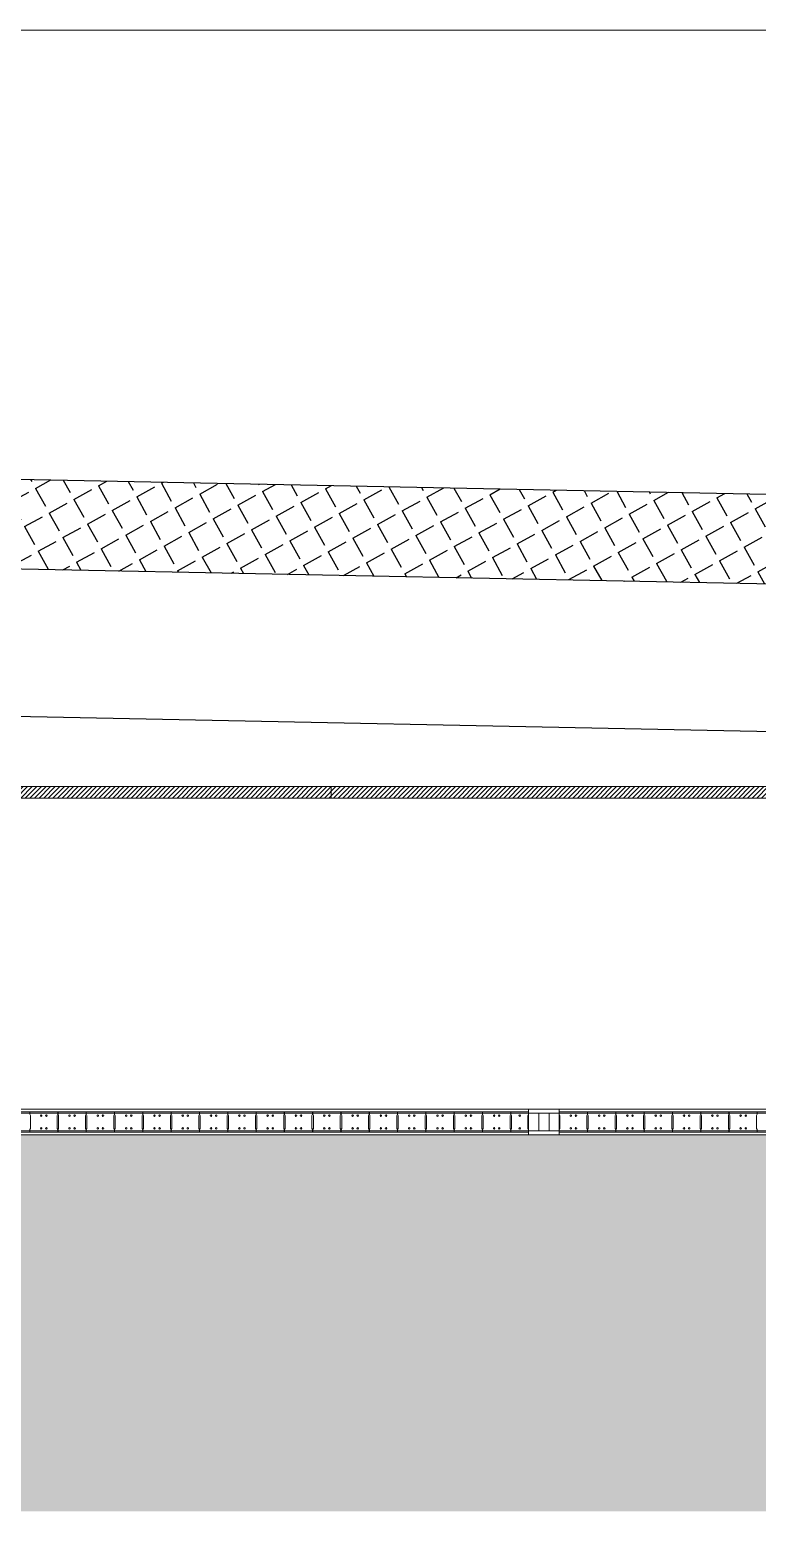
# Model space of a CAD drawing. Header units: millimetres. Extents: x -223101 to 128452, y -22249 to 35606.
# Drawn here: x 27172 to 55582, y -22249 to 35606 of the extents above; entities that cross this region are included whole.
import ezdxf

# ---------------------------------------------------------------- set-up
doc = ezdxf.new("R2010")
doc.units = ezdxf.units.MM
for name, color, linetype in [('0-MEP VIA HE', 4, 'Continuous'), ('0.BR.MEP DUONG TK', 3, 'Continuous'), ('00-HATCH VIA HE', 31, 'Continuous'), ('Mau1', 1, 'Continuous')]:
    doc.layers.add(name, color=color, linetype=linetype)
for name, color, linetype, lineweight in [('1', 1, 'Continuous', 18), ('2.Crash Barrier', 4, 'Continuous', 15), ('ARC_HATCH', 8, 'Continuous', 0), ('EXPANSION JOINT', 3, 'Continuous', 18), ('L1-DRAINAGE-LONG_DITCH', 12, 'Continuous', 9), ('TAN CANG-profile- REVISE1$0$8', 17, 'Continuous', 0), ('trench cover', 74, 'Continuous', 0)]:
    doc.layers.add(name, color=color, linetype=linetype, lineweight=lineweight)

# ---------------------------------------------------------------- blocks, each defined once
blk = doc.blocks.new('trench thủ đức')
at = {"ltscale": 0.5}
for p, q in [((136599.8576552868, -6544.292796142399), (135399.8576571941, -6544.309985585511)), ((136599.8576552868, -6544.292796142399), (135399.8576571941, -6544.309985585511)), ((135399.8576571941, -6544.309985585511), (135399.8719816208, -7544.309986062348)), ((135399.8576571941, -6544.309985585511), (135399.8719816208, -7544.309986062348)), ((136599.8598034382, -6694.292795784771), (135399.859805584, -6694.309985943139)), ((136599.8598034382, -6694.292795784771), (135399.859805584, -6694.309985943139)), ((136599.8576567173, -6544.292794473469), (136599.8598058224, -6694.292795367539)), ((136599.8576567173, -6544.292794473469), (136599.8598058224, -6694.292795367539)), ((136599.8598058224, -6694.292795367539), (136599.8698329926, -7394.292794711888)), ((136599.8598058224, -6694.292795367539), (136599.8698329926, -7394.292794711888)), ((136599.8698329926, -7394.292794711888), (135399.8698313236, -7394.309985108674)), ((136599.8698329926, -7394.292794711888), (135399.8698313236, -7394.309985108674)), ((136599.8698329926, -7394.292794711888), (136599.8719818592, -7544.292794950306)), ((136599.8698329926, -7394.292794711888), (136599.8719818592, -7544.292794950306)), ((136599.8719818592, -7544.292794950306), (135399.8719828129, -7544.309986241162)), ((136599.8719818592, -7544.292794950306), (135399.8719828129, -7544.309986241162))]:
    blk.add_line(p, q, dxfattribs=at)
at = {"layer": '1', "ltscale": 0.5}
for p, q in [((135799.8598034382, -6694.304255016148), (135799.8698337078, -7394.304255612195)), ((135799.8598034382, -6694.304255016148), (135799.8698337078, -7394.304255612195)), ((136199.8598053455, -6694.298525579274), (136199.8698308468, -7394.298525460064)), ((136199.8598053455, -6694.298525579274), (136199.8698308468, -7394.298525460064))]:
    blk.add_line(p, q, dxfattribs=at)
at = {"layer": 'L1-DRAINAGE-LONG_DITCH', "ltscale": 0.011, "flags": 128}
for points in [[(99349.85765910149, -6544.827941484749), (135399.8576557636, -6544.30987662822)], [(99349.85909724236, -6644.827940888703), (135399.8590934277, -6644.309876449406)], [(136599.8576562405, -6544.296124584973), (146674.8576557636, -6544.237485773861)], [(136599.8582398891, -6644.296124763787), (146674.8582394123, -6644.237485952675)], [(135399.8705432415, -7444.309985525906), (99349.87054872513, -7444.827941842377)], [(146674.870544672, -7444.148003406823), (136599.8705451488, -7444.29281116277)], [(135399.8719820976, -7544.309985645115), (99349.8719856739, -7544.827941842377)], [(146674.8719818592, -7544.148003287613), (136599.8719809055, -7544.292811580002)]]:
    blk.add_lwpolyline(points, dxfattribs=at)
at = {"layer": 'L1-DRAINAGE-LONG_DITCH', "ltscale": 2}
for points in [[(135399.8598029613, -6694.310002453625), (99349.85980772972, -6694.827942796052)], [(146674.8598029613, -6694.148003228009), (136599.8598058224, -6694.292812295258)], [(99349.869836092, -7394.827942915261), (135399.869833231, -7394.311525471509)], [(136573.4911587238, -7394.293172605336), (146674.8698294163, -7394.148003168404)]]:
    blk.add_lwpolyline(points, dxfattribs=at)
at = {"layer": 'trench cover'}
for points in [[(115924.8591663837, -6649.589746363461), (115924.8605334759, -6744.589746840298), (115949.8612513542, -6794.589387483895), (115949.8684365749, -7294.589387305081), (115924.8691551685, -7344.58974660188), (115924.870518446, -7439.589746184647), (117024.870518446, -7439.573938675225), (117024.869153738, -7344.573939152062), (116999.8684372902, -7294.574298210442), (116999.8612511158, -6794.574298210442), (117024.8605296612, -6744.573939092457), (117024.8591661453, -6649.573938496411)], [(117029.8591659069, -6649.573866792023), (117029.8605315685, -6744.573867149651), (117054.8612511158, -6794.573507733643), (117054.8684346676, -7294.57350743562), (117029.869155407, -7344.573867090046), (117029.8705189228, -7439.573866970837), (118129.8705203533, -7439.558059163392), (118129.8691546917, -7344.558059282601), (118104.8684353828, -7294.558418340981), (118104.8612487316, -6794.5584185794), (118129.8605325222, -6744.558059282601), (118129.8591682911, -6649.558059163392)], [(118134.8591663837, -6649.557987459004), (118134.8605306149, -6744.55798728019), (118159.861250639, -6794.557628102601), (118159.8684360981, -7294.557628102601), (118134.8691549301, -7344.557987101376), (118134.8705196381, -7439.557987220585), (119234.8705179691, -7439.542179293931), (119234.869153738, -7344.542179532349), (119209.8684370518, -7294.542538411915), (119209.8612511158, -6794.542538709939), (119234.8605320454, -6744.542179651558), (119234.8591682911, -6649.542179591954)], [(119239.8591649532, -6649.542107947171), (119239.8605310917, -6744.542107768357), (119264.861250639, -6794.541748590767), (119264.8684360981, -7294.541748531163), (119239.8691556454, -7344.542107589543), (119239.870518446, -7439.542107589543), (120339.8705189228, -7439.526299364865), (120339.8691542149, -7344.526299901307), (120314.8684360981, -7294.52665925771), (120314.8612508774, -6794.526659138501), (120339.8605315685, -6744.526300080121), (120339.8591647148, -6649.526299901307)], [(120344.8591651917, -6649.526227481663), (120344.8605320454, -6744.52622807771), (120369.861250639, -6794.525868780911), (120369.8684363365, -7294.525868482888), (120344.8691556454, -7344.52622807771), (120344.8705203533, -7439.526227898896), (121444.8705205917, -7439.51042021066), (121444.8691534996, -7344.510419733822), (121419.8684360981, -7294.510779686272), (121419.8612504005, -6794.510779567063), (121444.8605322838, -6744.51042009145), (121444.8591654301, -6649.51042021066)], [(121449.8591659069, -6649.510348446667), (121449.8605322838, -6744.510348267853), (121474.8612487316, -6794.509988673031), (121474.8684368134, -7294.509989209473), (121449.8691532612, -7344.510348089039), (121449.8705201149, -7439.510348327458), (122549.8705198765, -7439.494540579617), (122549.8691534996, -7344.494540341198), (122524.8684358597, -7294.494899757206), (122524.8612482548, -6794.494899578393), (122549.8605322838, -6744.494540520012), (122549.8591678143, -6649.494540818036)], [(122554.8591647148, -6649.494468517601), (122554.8605310917, -6744.494468398392), (122579.8612501621, -6794.494109638035), (122579.8684368134, -7294.494109578431), (122554.8691549301, -7344.494468398392), (122554.8705179691, -7439.494468100369), (123654.8705193996, -7439.478660769761), (123654.8691544533, -7344.478661008179), (123629.8684346676, -7294.479020126164), (123629.861250639, -6794.479020006955), (123654.8605318069, -6744.478660948575), (123654.8591678143, -6649.478661067784)], [(123659.8591649532, -6649.478588350117), (123659.8605315685, -6744.478589244187), (123684.8612518311, -6794.478229887784), (123684.8684370518, -7294.478229768574), (123659.8691551685, -7344.478589124978), (123659.8705191612, -7439.478589184582), (124759.8705203533, -7439.462781138718), (124759.8691523075, -7344.462781079113), (124734.8684356213, -7294.463140793145), (124734.8612504005, -6794.463140673935), (124759.8605310917, -6744.462781377137), (124759.8591659069, -6649.462780959904)], [(124764.8591654301, -6649.46270955354), (124764.8605318069, -6744.462709255517), (124789.8612499237, -6794.462350018322), (124789.8684341908, -7294.462349839509), (124764.869155407, -7344.462709493935), (124764.8705179691, -7439.46270955354), (125864.8705186844, -7439.446901805699), (125864.869153738, -7344.446901388466), (125839.8684337139, -7294.447260268033), (125839.8612477779, -6794.447260804474), (125864.8605320454, -6744.446901388466), (125864.8591663837, -6649.446901746094)], [(125869.859164238, -6649.446829922497), (125869.860530138, -6744.446829505265), (125894.8612496853, -6794.446470744908), (125894.8684365749, -7294.446470506489), (125869.8691513538, -7344.446829803288), (125869.8705189228, -7439.446829684079), (126969.8705205917, -7439.431021995842), (126969.8691527843, -7344.431022055447), (126944.8684337139, -7294.431381113827), (126944.86124897, -6794.431380994618), (126969.8605315685, -6744.431022174656), (126969.8591663837, -6649.431022055447)], [(126974.8591654301, -6649.43094945699), (126974.8605325222, -6744.430950172246), (126999.8612513542, -6794.430591054261), (126999.8684365749, -7294.430590875447), (126974.8691513538, -7344.43095023185), (126974.8705174923, -7439.43095023185), (128074.870516777, -7439.415142126381), (128074.8691520691, -7344.415141887963), (128049.8684337139, -7294.415502019227), (128049.8612475395, -6794.415501780808), (128074.8605296612, -6744.415141947567), (128074.8591644764, -6649.4151423648)], [(128079.8591661453, -6649.415070183575), (128079.8605310917, -6744.415070600808), (128104.8612501621, -6794.4147111848), (128104.8684327602, -7294.414711423218), (128079.8691549301, -7344.415070600808), (128079.8705193996, -7439.415070421994), (129179.8705170155, -7439.399262793362), (129179.8691532612, -7344.399261660874), (129154.8684339523, -7294.399621672928), (129154.8612475395, -6794.399621911347), (129179.8605313301, -6744.399262733757), (129179.8591659069, -6649.399262793362)], [(129184.8591644764, -6649.399190373719), (129184.8605289459, -6744.399190969765), (129209.8612482548, -6794.398831315339), (129209.8684346676, -7294.398831494153), (129184.8691527843, -7344.399190850556), (129184.8705189228, -7439.399190969765), (130284.8705174923, -7439.383382983506), (130284.8691539764, -7344.383382983506), (130259.8684329987, -7294.383742041886), (130259.8612482548, -6794.383742339909), (130284.860530138, -6744.383383102715), (130284.8591659069, -6649.38338316232)], [(130289.8591637611, -6649.383311338723), (130289.8605306149, -6744.383311338723), (130314.8612508774, -6794.382952041924), (130314.8684341908, -7294.382951267064), (130289.8691523075, -7344.383311159909), (130289.870516777, -7439.383310742676), (131389.870518446, -7439.367503114045), (131389.8691511154, -7344.367503471673), (131364.8684325218, -7294.367862887681), (131364.8612496853, -6794.367862768471), (131389.8605287075, -6744.367503590882), (131389.8591663837, -6649.367503114045)], [(131394.8591654301, -6649.367431469262), (131394.8605325222, -6744.367431648076), (131419.8612480164, -6794.367072112858), (131419.8684351444, -7294.367071934044), (131394.8691542149, -7344.367431648076), (131394.8705179691, -7439.367431469262), (132494.8705193996, -7439.351623781025), (132494.8691523075, -7344.35162306577), (132469.8684344292, -7294.351982839406), (132469.8612499237, -6794.351982958615), (132494.860530138, -6744.351623304188), (132494.8591654301, -6649.351623900235)], [(132499.8591654301, -6649.351551957428), (132499.8605296612, -6744.351551659405), (132524.8612487316, -6794.351192362607), (132524.8684332371, -7294.35119254142), (132499.869150877, -7344.351551599801), (132499.8705170155, -7439.351552076638), (133599.8705165386, -7439.335743911564), (133599.8691513538, -7344.335744269192), (133574.8684337139, -7294.336102969944), (133574.8612473011, -6794.336103089154), (133599.8605277538, -6744.335744030774), (133599.8591654301, -6649.335744269192)], [(133604.8591639996, -6649.335672445595), (133604.8605282307, -6744.335671849549), (133629.8612496853, -6794.335312910378), (133629.8684339523, -7294.335313029587), (133604.8691544533, -7344.335672326386), (133604.8705174923, -7439.335671491921), (134704.8705179691, -7439.319864101708), (134704.8691532612, -7344.319864399731), (134679.8684325218, -7294.320223338902), (134679.8612487316, -6794.320223577321), (134704.8605287075, -6744.319864399731), (134704.8591654301, -6649.319864459336)], [(134709.8591659069, -6649.319792099297), (134709.8605315685, -6744.319792695343), (134734.8612473011, -6794.319432802498), (134734.8684322834, -7294.319432981312), (134709.8691532612, -7344.319792695343), (134709.8705165386, -7439.319792814553), (135399.8705124855, -7439.309857971966), (135399.8691461086, -7344.309858269989), (135374.8684260845, -7294.310217387974), (135374.8612420559, -6794.310216613114), (135399.8605241776, -6744.309858031571), (135399.8591573238, -6649.309858091176)], [(136599.8591616154, -6649.296124525368), (136599.8597135544, -6744.296125121415), (136624.860004425, -6794.295979507267), (136624.8629148006, -7294.295979507267), (136599.8632059097, -7344.296124942601), (136599.8637588024, -7439.296125121415), (137699.8637580872, -7439.289722509682), (137699.8632071018, -7344.289722926915), (137674.8629164696, -7294.289868362248), (137674.8600046635, -6794.289868183434), (137699.8597121239, -6744.289722628891), (137699.8591623306, -6649.289722748101)], [(137704.8591618538, -6649.289693780243), (137704.8597149849, -6744.289693720639), (137729.8600029945, -6794.289548404515), (137729.8629128933, -7294.289547868073), (137704.8632068634, -7344.289693720639), (137704.8637602329, -7439.289693780243), (138804.8637573719, -7439.283291466534), (138804.8632049561, -7344.283291049302), (138779.8629152775, -7294.283436961472), (138779.8600037098, -6794.283436007798), (138804.8597152233, -6744.283291347325), (138804.8591592312, -6649.283291228116)], [(138809.8591587543, -6649.28326202184), (138809.859713316, -6744.283262141049), (138834.8600027561, -6794.283116288483), (138834.8629126549, -7294.283116407692), (138809.8632047176, -7344.28326202184), (138809.8637583256, -7439.283262617886), (139909.8637604713, -7439.276860065758), (139909.8632071018, -7344.276860006154), (139884.8629152775, -7294.277005560696), (139884.8600051403, -6794.277005679905), (139909.8597118855, -6744.276860363781), (139909.8591585159, -6649.276860304177)], [(139914.8591611385, -6649.276831157506), (139914.859711647, -6744.276831038296), (139939.8600058556, -6794.276685483754), (139939.8629128933, -7294.276685006917), (139914.863203764, -7344.276830680668), (139914.8637573719, -7439.276831157506), (141014.8637566566, -7439.270428724587), (141014.8632047176, -7344.270428366959), (140989.8629143238, -7294.270574100316), (140989.8600046635, -6794.270574219525), (141014.859713316, -6744.270428664982), (141014.8591592312, -6649.270428366959)], [(141019.8591620922, -6649.283262319863), (141019.8597137928, -6744.283262260258), (141044.860006094, -6794.283116944134), (141044.8629143238, -7294.283116705716), (141019.8632042408, -7344.283261723816), (141019.8637583256, -7439.28326202184), (142119.8637571335, -7439.276859648526), (142119.8632073402, -7344.276860125363), (142094.8629133701, -7294.277005441487), (142094.8600046635, -6794.277005381882), (142119.8597123623, -6744.276860125363), (142119.8591585159, -6649.276860482991)], [(142124.8591620922, -6649.276830740273), (142124.859713316, -6744.276831157506), (142149.8600022793, -6794.276685662568), (142149.862913847, -7294.276685245335), (142124.8632061481, -7344.276830859482), (142124.8637602329, -7439.276830978692), (143224.8637583256, -7439.270428366959), (143224.8632073402, -7344.270428724587), (143199.8629128933, -7294.270573981106), (143199.8600058556, -6794.270574040711), (143224.8597128391, -6744.270428366959), (143224.8591611385, -6649.270428426564)], [(143229.8591601849, -6649.276831157506), (143229.859713316, -6744.276830799878), (143254.860003233, -6794.276684887707), (143254.8629148006, -7294.276685483754), (143229.8632042408, -7344.276830561459), (143229.8637590408, -7439.276830621064), (144329.8637597561, -7439.270428724587), (144329.8632056713, -7344.270428605378), (144304.8629136086, -7294.270574457943), (144304.8600041866, -6794.270573921502), (144329.8597128391, -6744.270428664982), (144329.8591616154, -6649.270428426564)]]:
    blk.add_lwpolyline(points, close=True, dxfattribs=at)
for centre in [(116374.8612520695, -6794.583279855549), (116574.8612511158, -6794.580405779183), (117479.8612520695, -6794.567400164902), (117679.8612496853, -6794.564526028931), (118584.8612520695, -6794.551520474255), (118784.8612492085, -6794.548645861447), (119689.8612520695, -6794.535640843213), (119889.8612513542, -6794.532766647637), (120794.8612515926, -6794.519761331379), (120994.8612508774, -6794.516887076199), (121899.8612499237, -6794.503881461918), (122099.8612511158, -6794.501007683575), (123004.8612496853, -6794.488001890481), (123204.8612482548, -6794.485127516091), (124109.8612492085, -6794.472121722996), (124309.8612508774, -6794.469248183072), (125214.8612501621, -6794.456242330372), (125414.8612494469, -6794.453368134797), (126319.8612492085, -6794.440363354981), (126519.8612496853, -6794.43748832494), (127424.8612492085, -6794.42448348552), (127624.8612480164, -6794.42160923034), (128529.8612480164, -6794.408603139222), (128729.8612475395, -6794.405729778111), (129634.8612482548, -6794.39272416383), (129834.8612480164, -6794.389849372208), (130739.8612508774, -6794.376844532788), (130939.8612501621, -6794.373970098794), (131844.8612482548, -6794.360964246094), (132044.8612487316, -6794.358090765774), (132949.8612492085, -6794.345085211098), (133149.8612487316, -6794.342210538685), (134054.8612492085, -6794.329205580056), (134254.8612494469, -6794.326330907643), (135054.8705146313, -6794.313325710595), (137049.8600037098, -6794.293505735695), (137249.860006094, -6794.292342014611), (138154.8600046635, -6794.287074394524), (138354.8600027561, -6794.285910315812), (139259.8600027561, -6794.280642814934), (139459.8600046635, -6794.279479213059), (140364.8600037098, -6794.274211771786), (140564.8600046635, -6794.273047335446), (141469.860006094, -6794.280643232167), (141669.8600046635, -6794.279479332268), (142574.8600041866, -6794.274211533368), (142774.860006094, -6794.273047812283), (143679.8600046635, -6794.274212010205), (143879.860006094, -6794.27304751426), (116374.8684375286, -7294.583279795945), (116574.8684351444, -7294.580405719578), (117479.8684351444, -7294.567399807274), (117679.8684358597, -7294.564525790513), (118584.8684358597, -7294.551520295441), (118784.8684346676, -7294.548646278679), (119689.8684370518, -7294.535640843213), (119889.8684339523, -7294.532766290009), (120794.8684375286, -7294.51976121217), (120994.8684337139, -7294.516887076199), (121899.8684372902, -7294.503881521523), (122099.8684365749, -7294.501007087529), (123004.8684351444, -7294.488001950085), (123204.8684332371, -7294.485127873719), (124109.8684370518, -7294.472122319043), (124309.868434906, -7294.46924764663), (125214.8684332371, -7294.456242449582), (125414.8684358597, -7294.45336843282), (126319.8684365749, -7294.440363056958), (126519.8684339523, -7294.437488742173), (127424.8684365749, -7294.424483366311), (127624.8684337139, -7294.421609349549), (128529.8684339523, -7294.408603258431), (128729.8684337139, -7294.405729003251), (129634.8684363365, -7294.392724044621), (129834.8684332371, -7294.389849431813), (130739.8684360981, -7294.376844473183), (130939.8684329987, -7294.373970158398), (131844.8684346676, -7294.360964544117), (132044.8684322834, -7294.35809058696), (132949.8684346676, -7294.345085151494), (133149.8684337139, -7294.34221059829), (134054.8684346676, -7294.329205520451), (134254.8684322834, -7294.326331205666), (135054.8776991367, -7294.313325949013), (137049.8629148006, -7294.293506093323), (137249.8629157543, -7294.292341597378), (138154.8629162312, -7294.287074632943), (138354.8629126549, -7294.285910196602), (139259.8629148006, -7294.280643112957), (139459.8629133701, -7294.27947909385), (140364.8629133701, -7294.274211473763), (140564.8629148006, -7294.273047931492), (141469.8629148006, -7294.280643172562), (141669.8629128933, -7294.279478795826), (142574.8629131317, -7294.274211235344), (142774.8629148006, -7294.273047931492), (143679.8629126549, -7294.274211592972), (143879.8629159927, -7294.273047812283)]:
    blk.add_circle(centre, 29.99999999999994, dxfattribs=at)

msp = doc.modelspace()

# ---------------------------------------------------------------- hatches: boundary and pattern name
at = {"layer": '00-HATCH VIA HE'}
h = msp.add_hatch(dxfattribs=at)
h.set_pattern_fill('ANGLE', color=256, scale=4000, angle=-61.05070507019997, style=0)
h.set_pattern_definition([(298.9492949298, (-1345745049.413792, -45576618.29155938), (962.5532474456077, 532.4389597239434), [799.9999999999999, -299.9999999999999]), (28.94929492979998, (-1345745049.413792, -45576618.29155938), (-532.4389597239434, 962.5532474456074), [800, -299.9999999999999])])
h.paths.add_polyline_path([(76436.39210408239, 13551.4646111787, 0.3275382218940556), (81275.1277645746, 16955.37959710276), (19537.12665144226, 18190.27210380672, 0.3275382216918188), (24235.87528998265, 14595.58696801713)])
at = {"layer": 'ARC_HATCH', "ltscale": 0.8}
h = msp.add_hatch(dxfattribs=at)
h.set_pattern_fill('ANSI31', color=256, scale=39.99999999999999, angle=-61.06045100000868)
h.set_pattern_definition([(45, (-68750.00000094308, -11126.97625148518), (-89.80256121069155, 89.8025612106915), [])])
edge = h.paths.add_edge_path()
edge.add_line((70400.0220810551, 6049.999999088817), (13940.3582334785, 6050.000013464363))
edge.add_line((13940.3582334785, 6050.000013464363), (13940.35823344381, 5599.999999015126))
edge.add_line((13940.35823344381, 5599.999999015126), (70400.0166322164, 5599.999999020132))
edge.add_arc((70400.01663209673, 4049.999998951884), 1550.000000068248, 14.955248455701906, 89.99999999557622, ccw=False)
edge.add_line((71897.51454437908, 4450.000002603978), (72327.16211901407, 4584.892766407691))
edge.add_arc((70400.02208051342, 4050.007165442134), 1999.992833515309, 15.5122120579573, 90.00015608593985)
at = {"layer": 'TAN CANG-profile- REVISE1$0$8'}
h = msp.add_hatch(dxfattribs=at)
h.set_pattern_fill('GRASS', color=256, scale=69.99999999999996, angle=-61.06045100000868)
h.set_pattern_definition([(90, (-68749.99999894237, 249297.8143142943), (-1257.2358568, 1257.235856799999), [333.3749999999998, -2181.096713599999]), (45, (-68749.99999894237, 249297.8143142943), (-1257.235856949681, 1257.235856949681), [333.3749999999997, -1444.624999999998]), (135, (-68749.99999894237, 249297.8143142943), (-1257.235856949681, -1257.235856949681), [333.3749999999999, -1444.624999999999])])
h.paths.add_polyline_path([(9582.210082958336, -9609.04084289237), (9581.942400260246, -8049.891025039833), (9581.942399949417, -8048.910782068269), (9582.210082532023, -9608.060599711956)], flags=16)
edge = h.paths.add_edge_path(flags=16)
edge.add_arc((-62772.1654053455, -13395.44649859029), 457.7904711896107, 35.00000001340073, 144.9999999770538)
edge.add_arc((-63522.16540557554, -13395.44649855723), 457.7904709457905, 35.00000000198852, 144.9999999770538)
edge.add_arc((-64272.16540525097, -13395.44649903476), 457.7904710195357, 35.00000008892122, 144.9999999380741)
edge.add_arc((-65022.16540530801, -13395.44649931462), 457.7904714703035, 35.00000006827929, 144.9999999188712)
edge.add_arc((-65772.16540548031, -13395.44649938587), 457.790471251065, 35.00000008584463, 144.9999998990944)
edge.add_arc((-66522.16540555947, -13395.44649913313), 457.7904714457218, 35.00000003930171, 144.9999999252722)
edge.add_arc((-67272.16540562513, -13395.44649791927), 457.7904704335684, 34.99999995018653, 145.0000000090587)
edge.add_arc((-68022.16540505632, -13395.44649785315), 457.79047045815, 34.99999997916411, 145.000000087592)
edge.add_arc((-68772.16540524235, -13395.4464988854), 457.7904709826631, 35.00000004545487, 144.9999999252722)
edge.add_arc((-69522.16540520603, -13395.44649884128), 457.7904710072448, 35.00000007443242, 144.9999999444751)
edge.add_arc((-70272.16540484584, -13395.44649889041), 457.790470994954, 35.00000005994366, 144.9999999578509)
edge.add_arc((-71022.16540520487, -13395.44649960962), 457.7904717387055, 35.00000010866906, 144.9999998670895)
edge.add_arc((-71772.16540524841, -13395.44649892859), 457.7904710072448, 35.00000007443242, 144.9999999706528)
edge.add_arc((-71831.58522182063, -13583.56387859432), 550.197256988907, 125.0000001812105, 234.9999997965789)
edge.add_arc((-71884.58757880807, -14409.25908536569), 457.7904706896794, 124.9999999760875, 235.0000000291224)
edge.add_arc((-71884.58757778665, -15159.25908528536), 457.7904710195357, 125.0000000889212, 234.9999999380741)
edge.add_arc((-71884.58757842111, -15909.25908516685), 457.7904708300258, 125.0000000035268, 235.0000000291224)
edge.add_arc((-71848.23352927773, -16453.08503373375), 343.3110355949394, 150.5438045187122, 260.5438042389884)
edge.add_arc((-71529.63730605121, -16529.15315887122), 457.7904710072448, 215.0000000744324, 324.9999999054954)
edge.add_arc((-70779.63730652689, -16529.15315861336), 457.7904712756468, 215.0000001148222, 324.9999998990943)
edge.add_arc((-70029.63730635436, -16529.15315854212), 457.7904717018329, 215.0000000652026, 324.9999998734905)
edge.add_arc((-69279.63730640418, -16529.15315954736), 457.7904707388428, 215.0000000340426, 325.0000000096326)
edge.add_arc((-68529.63730634691, -16529.15315926739), 457.7904709703722, 215.000000030966, 324.9999999706528)
edge.add_arc((-67779.63730611687, -16529.15315930045), 457.7904709580814, 215.0000000164773, 324.9999999834548)
edge.add_arc((-67029.63730615319, -16529.15315934457), 457.7904709457905, 215.0000000019885, 324.9999999770538)
edge.add_arc((-66279.63730615366, -16529.1531589604), 457.7904712264833, 215.0000000568671, 324.9999999316731)
edge.add_arc((-65529.63730598113, -16529.15315888915), 457.7904712264833, 215.0000000568671, 324.9999998990943)
edge.add_arc((-64779.63730634155, -16529.15315884002), 457.7904712633559, 215.0000001003334, 324.9999999188711)
edge.add_arc((-64029.63730643515, -16529.15315877972), 457.7904712633559, 215.0000001003334, 324.9999999252722)
edge.add_arc((-63279.6373058235, -16529.15315901046), 457.7904714211401, 215.0000000103241, 324.9999999252722)
edge.add_arc((-62529.63730624143, -16529.15315885691), 457.7904710441174, 215.0000001178988, 324.9999999642519)
edge.add_arc((-61779.63730583817, -16529.15315920301), 457.7904709334996, 214.9999999874997, 324.999999950876)
edge.add_arc((-61093.98608679662, -16517.80673279532), 414.1722791135836, 221.4050185510077, 331.4050184445036)
edge.add_arc((-60992.91034038679, -16341.03577941621), 457.7904712264833, -54.99999994313293, 54.99999992527216)
edge.add_arc((-60992.91033981007, -15591.0357794303), 457.7904708300258, -54.9999999964732, 55.00000000294467)
edge.add_arc((-60992.91033906012, -14841.03577975731), 457.7904700862743, -55.0000000451986, 55.00000014577462)
edge.add_arc((-60992.91034084477, -14091.03577944264), 457.7904712019016, -54.9999999721105, 54.99999989938134)
edge.add_arc((-61017.91796177637, -13482.86104993371), 370.237551837182, -39.03519298349944, 70.96480698315466)
edge.add_arc((-61272.16540547565, -13395.44649857422), 457.7904709457905, 35.00000000198852, 144.9999999572771)
edge.add_arc((-62022.16540511523, -13395.44649862335), 457.7904709703722, 35.00000003096607, 144.9999999706528)
h.paths.add_polyline_path([(-181033.7198728618, -405.941416385991), (-180973.357038818, 826.1130989528028), (-178576.5578227319, 702.2037810798502), (-178634.3015943487, -458.7800865534809)])
h.paths.add_polyline_path([(-188122.6884418578, 1815.053821559704), (-181768.5935761539, 1815.053821559472), (-181768.5935766328, 38.35645730816759), (-188122.6884419195, 38.35645753913559)])
edge = h.paths.add_edge_path()
edge.add_line((-75471.36204096687, -7540.394745869562), (-80765.92998627992, -7540.394746026432))
edge.add_line((-80765.92998619739, -7540.394745972124), (-80765.92998623534, -5422.783928946941))
edge.add_line((-80765.92998621787, -5422.783928905381), (-170192.0802066734, -5423.72934363957))
edge.add_arc((-170192.0802063557, 2276.270657168236), 7700.000000793348, 215.1057117078572, 269.99999999710894, ccw=False)
edge.add_line((-176491.3916266115, -2151.897772473923), (-193148.1481470057, -2152.136389181833))
edge.add_line((-193148.1481471994, -2152.136389297433), (-193148.1624729036, -1152.136391445267))
edge.add_line((-193148.1624727984, -1152.136391358334), (-177084.5146319671, -1151.936932675686))
edge.add_line((-177084.5146318889, -1151.936932663259), (-177947.4292272661, 494.5548979275627))
edge.add_arc((-182981.9009971317, -2253.16660634923), 5735.492957513391, 28.62489486754856, 76.06601972943278)
edge.add_line((-181600.773067603, 3313.552814281313), (-185151.1616351289, 3319.183227151632))
edge.add_line((-185151.1616352418, 3319.183227136149), (-222508.194253788, 3272.210205121315))
edge.add_line((-222508.1942537065, 3272.2102051088), (-223091.0685439091, -22248.76742857476))
edge.add_line((-223091.0685439535, -22248.76742859068), (128452.3750591107, -22248.76742845707))
edge.add_line((128452.3750592048, -22248.76742839231), (128444.5230327307, 1853.538942233019))
edge.add_line((128444.5230326127, 1853.538942111423), (111536.7317118215, 2137.443747513986))
edge.add_line((111536.7317118136, 2137.443747586105), (91196.55545426894, 2558.080145867192))
edge.add_line((91196.55545426195, 2558.080145818531), (87479.26792757376, 1737.591924699547))
edge.add_line((87479.26792752196, 1737.591924719978), (84075.09496138815, 335.0950153165322))
edge.add_arc((74366.78739249415, 17347.03179942595), 19587.17000996846, -69.18810264442601, -60.28762548354939, ccw=False)
edge.add_arc((75175.99384484801, 15421.59318971646), 17499.99999555816, 276.9454590829592, 290.5751934544281, ccw=False)
edge.add_line((77292.17198540259, -1949.986759258085), (71480.00000059325, -1949.986758336134))
edge.add_line((71480.00000070024, -1949.986758283223), (71480.00000052934, -6107.727300236147))
edge.add_line((71480.00000055518, -6107.727300294326), (73027.48260316276, -5571.76790322602))
edge.add_line((73027.48260309955, -5571.767903238651), (86570.1881371591, -1148.103059926274))
edge.add_line((86570.18813711044, -1148.103059938294), (88400.24383394828, -1148.103059676389))
edge.add_line((88400.24383397202, -1148.103059650399), (88400.2416849715, -998.1030598066282))
edge.add_line((88400.24168504507, -998.1030598510988), (87750.20454261091, -998.0919631748984))
edge.add_line((87750.20454265119, -998.0919631323777), (87750.2045424484, 1001.922362192592))
edge.add_line((87750.20454226469, 1001.922362082405), (89750.2188671258, 1001.922362161742))
edge.add_line((89750.21886706201, 1001.922362238285), (89750.21886756469, -998.079786233895))
edge.add_line((89750.2188676087, -998.0797862863401), (89100.24168461107, -998.0797863060434))
edge.add_line((89100.24168477778, -998.0797862339532), (89100.24383381975, -1148.09303174034))
edge.add_line((89100.24383374851, -1148.093031792552), (97032.05073811451, -1155.343293368933))
edge.add_line((97032.05073813198, -1155.343293369981), (97031.10645178938, -2155.340881677897))
edge.add_line((97031.10645181348, -2155.340881586773), (86730.31385554082, -2148.126983237045))
edge.add_line((86730.3138554456, -2148.126983256778), (70267.5897305751, -7558.827850361704))
edge.add_line((70267.58973062353, -7558.827850395581), (-74768.4694053235, -7540.392139080912))
edge.add_line((-74768.46940539486, -7540.392139159725), (-75471.36204095697, -7540.394745918253))

# ---------------------------------------------------------------- linework, layer by layer
msp.add_line((-223101.4366478409, 35545.16210074211), (128441.9965933062, 35605.51660592982))
at = {"layer": '0-MEP VIA HE', "ltscale": 5, "flags": 128}
msp.add_lwpolyline([(19537.12665144226, 18190.27210380672), (81275.12776480208, 16955.37959709822)], dxfattribs=at)
at = {"layer": '0.BR.MEP DUONG TK', "ltscale": 5, "flags": 128}
msp.add_lwpolyline([(81535.79827140865, 18626.9190882293, -0.4245882267371223), (76436.39210343489, 13551.46461119165), (24235.87529035925, 14595.58696800959, -0.3275382217126702), (19537.12665144226, 18190.27210380672, -0.3275382217126702)], format="xyb", dxfattribs=at)
at = {"layer": '2.Crash Barrier', "flags": 128}
msp.add_lwpolyline([(70400.0220810551, 6049.999999088817), (13940.3582334785, 6050.000013464363), (13940.35823344381, 5599.999999015126), (70400.0166322164, 5599.999999020132, -0.3396720390084279), (71897.51454437908, 4450.000002603978), (72327.16211901407, 4584.892766407691, 0.3369644247894949), (70400.0166321058, 6049.99999895005)], format="xyb", dxfattribs=at)
at = {"layer": 'EXPANSION JOINT', "elevation": -1.919901452004199}
msp.add_lwpolyline([(38940.35823469341, 6050.068653278053), (38950.35823545384, 6050.068653320312), (38950.35823537817, 5600.022928710794), (38940.35823467548, 5600.022928564111)], close=True, dxfattribs=at)
at = {"layer": 'Mau1', "ltscale": 5}
msp.add_line((-3782.434461501078, 9404.863154515857), (128446.9489184645, 6759.991734101437), dxfattribs=at)

# ---------------------------------------------------------------- block references
at = {"layer": 'L1-DRAINAGE-LONG_DITCH'}
msp.add_blockref('trench thủ đức', (-88749.9214753412, -0.6307311586569995), dxfattribs=at)

doc.saveas('drawing.dxf')
